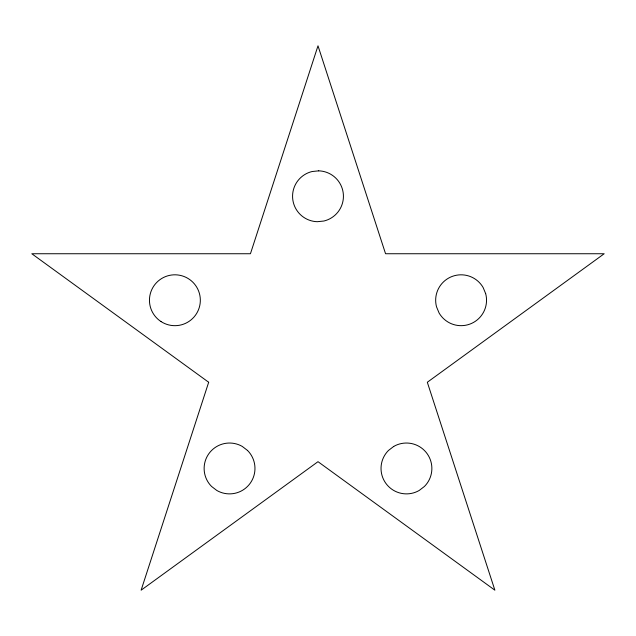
<?xml version="1.0" encoding="UTF-8"?>
<svg xmlns="http://www.w3.org/2000/svg" width="636" height="636" viewBox="0 0 636 636"><rect width="100%" height="100%" fill="white"/><g stroke="black" fill="none" stroke-linecap="round" stroke-linejoin="round"><path stroke-width="0.95" d="M208.68 382.26L141.12 590.192L318 461.68L494.88 590.192L427.32 382.26L604.2 253.74L385.559 253.74L318 45.808L250.441 253.74L31.8 253.74L208.68 382.26M393.724 446.432L388.453 450.479A25.44 25.44 0 0 0 419.156 490.491L424.427 486.453A25.44 25.44 0 0 0 393.724 446.432M318.7 170.846L312.093 171.529A25.44 25.44 0 0 0 317.3 221.702L323.907 221.018A25.44 25.44 0 0 0 318.7 170.846M247.547 450.479L242.276 446.432A25.44 25.44 0 0 0 211.573 486.453L216.844 490.491A25.44 25.44 0 0 0 247.547 450.479M485.673 293.657L483.129 287.52A25.44 25.44 0 0 0 436.527 306.822L439.071 312.96A25.44 25.44 0 0 0 485.673 293.657M161.043 321.578A25.44 25.44 0 0 0 200.3 301.575A25.44 25.44 0 0 0 163.349 277.574A25.44 25.44 0 0 0 161.043 321.578"/></g></svg>
